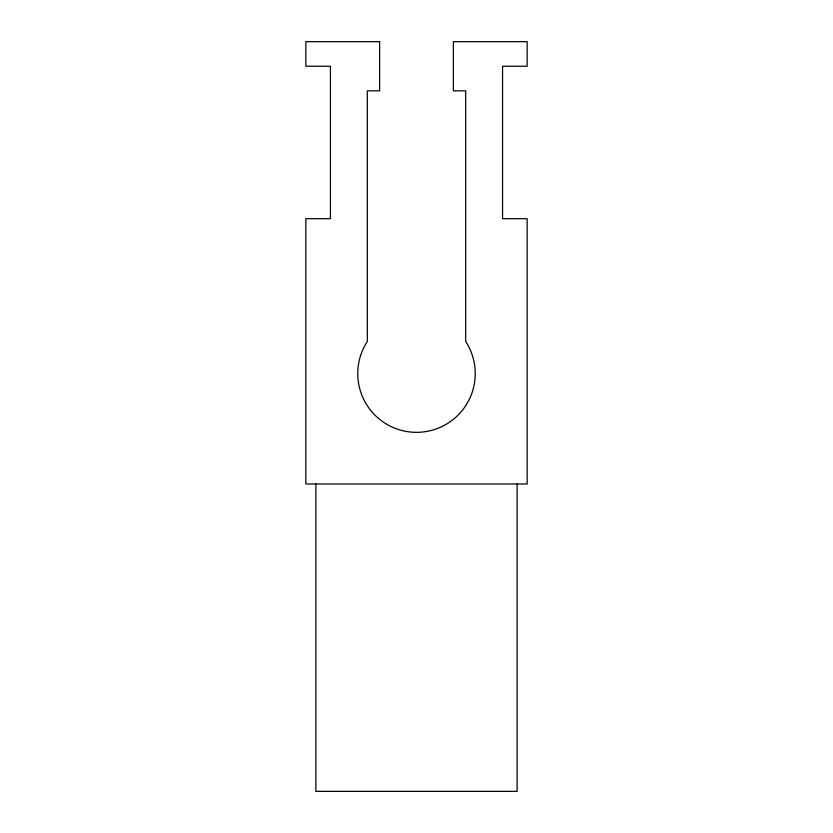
<?xml version="1.0" encoding="UTF-8"?>
<svg xmlns="http://www.w3.org/2000/svg" width="833" height="833" viewBox="0 0 833 833"><rect width="100%" height="100%" fill="white"/><g stroke="black" fill="none" stroke-linecap="round" stroke-linejoin="round"><path stroke-width="1.25" d="M517.116 483.983L517.116 791.35L315.884 791.35L315.884 483.983M379.619 41.65L305.846 41.65L305.846 66.244L330.441 66.244L330.441 218.694L305.846 218.694L305.846 483.983L527.154 483.983L527.154 218.694L502.559 218.694L502.559 66.244L527.154 66.244L527.154 41.65L453.381 41.65L453.381 90.828L465.678 90.828L465.678 341.478L467.459 344.373A58.747 58.747 0 0 1 453.339 419.353A58.747 58.747 0 0 1 377.068 417.146A58.747 58.747 0 0 1 367.322 341.478L367.322 90.828L379.619 90.828L379.619 41.65"/></g></svg>
